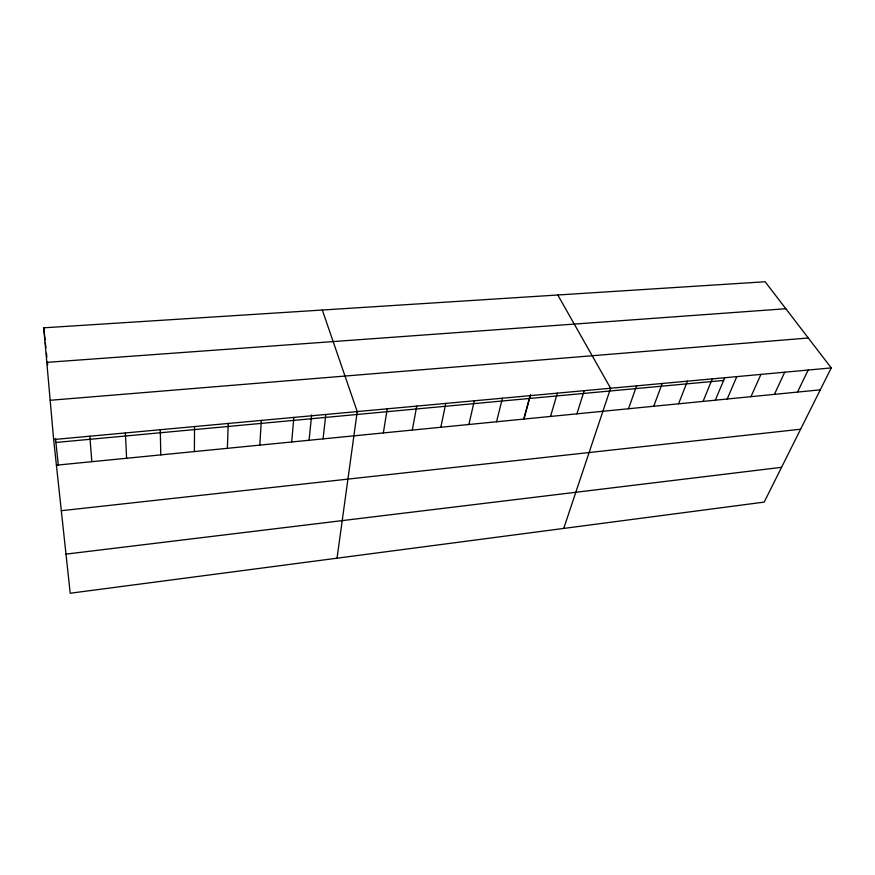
<?xml version="1.0" encoding="UTF-8"?>
<svg xmlns="http://www.w3.org/2000/svg" width="875" height="875" viewBox="0 0 875 875"><rect width="100%" height="100%" fill="white"/><g stroke="black" fill="none" stroke-linecap="round" stroke-linejoin="round"><path stroke-width="1.31" d="M194.37 451.577L194.556 426.562M227.369 448.317L228.233 423.467M259.809 445.123L261.33 420.416M291.703 441.973L293.847 417.419M309.039 440.617L311.653 414.914M323.061 438.878L325.817 414.477M337.039 558.195L357.23 411.578L322.306 310.023M383.338 432.939L387.231 408.822M412.311 430.073L416.73 406.098M440.825 427.262L445.769 403.43M468.891 424.495L474.327 400.794M496.53 421.772L502.447 398.202M523.731 419.092L530.119 395.653M523.841 419.42L530.622 394.559M550.528 416.445L557.364 393.148M576.909 413.842L584.194 390.677M563.73 528.423L610.597 388.248L557.791 294.995M628.502 408.756L636.606 385.853M653.712 406.262L662.222 383.491M678.562 403.812L687.455 381.161M703.052 401.406L712.316 378.875M715.17 400.531L724.675 377.945M727.18 399.022L736.805 376.622M750.958 396.681L760.933 374.402M774.408 394.363L784.711 372.203M797.508 392.088L808.15 370.048M831.25 367.916L764.181 502.097L70.208 593.239L53.648 439.545L43.75 327.808L765.133 281.761L831.25 367.916L53.648 439.545M65.986 554.127L781.572 467.316M61.316 510.705L800.614 429.22M56.416 465.183L820.291 389.834M55.912 442.466L723.625 380.439M50.17 400.28L808.281 337.991M46.812 362.359L785.837 308.733M43.75 327.808L45.03 339.883M45.314 342.562L45.883 347.922M46.452 353.292L46.867 357.153M47.403 362.294L47.677 364.864M55.486 438.441L58.319 465.183M89.841 436.209L91.82 461.683M125.377 432.939L126.613 458.259M160.278 429.723L160.781 454.891"/></g></svg>
